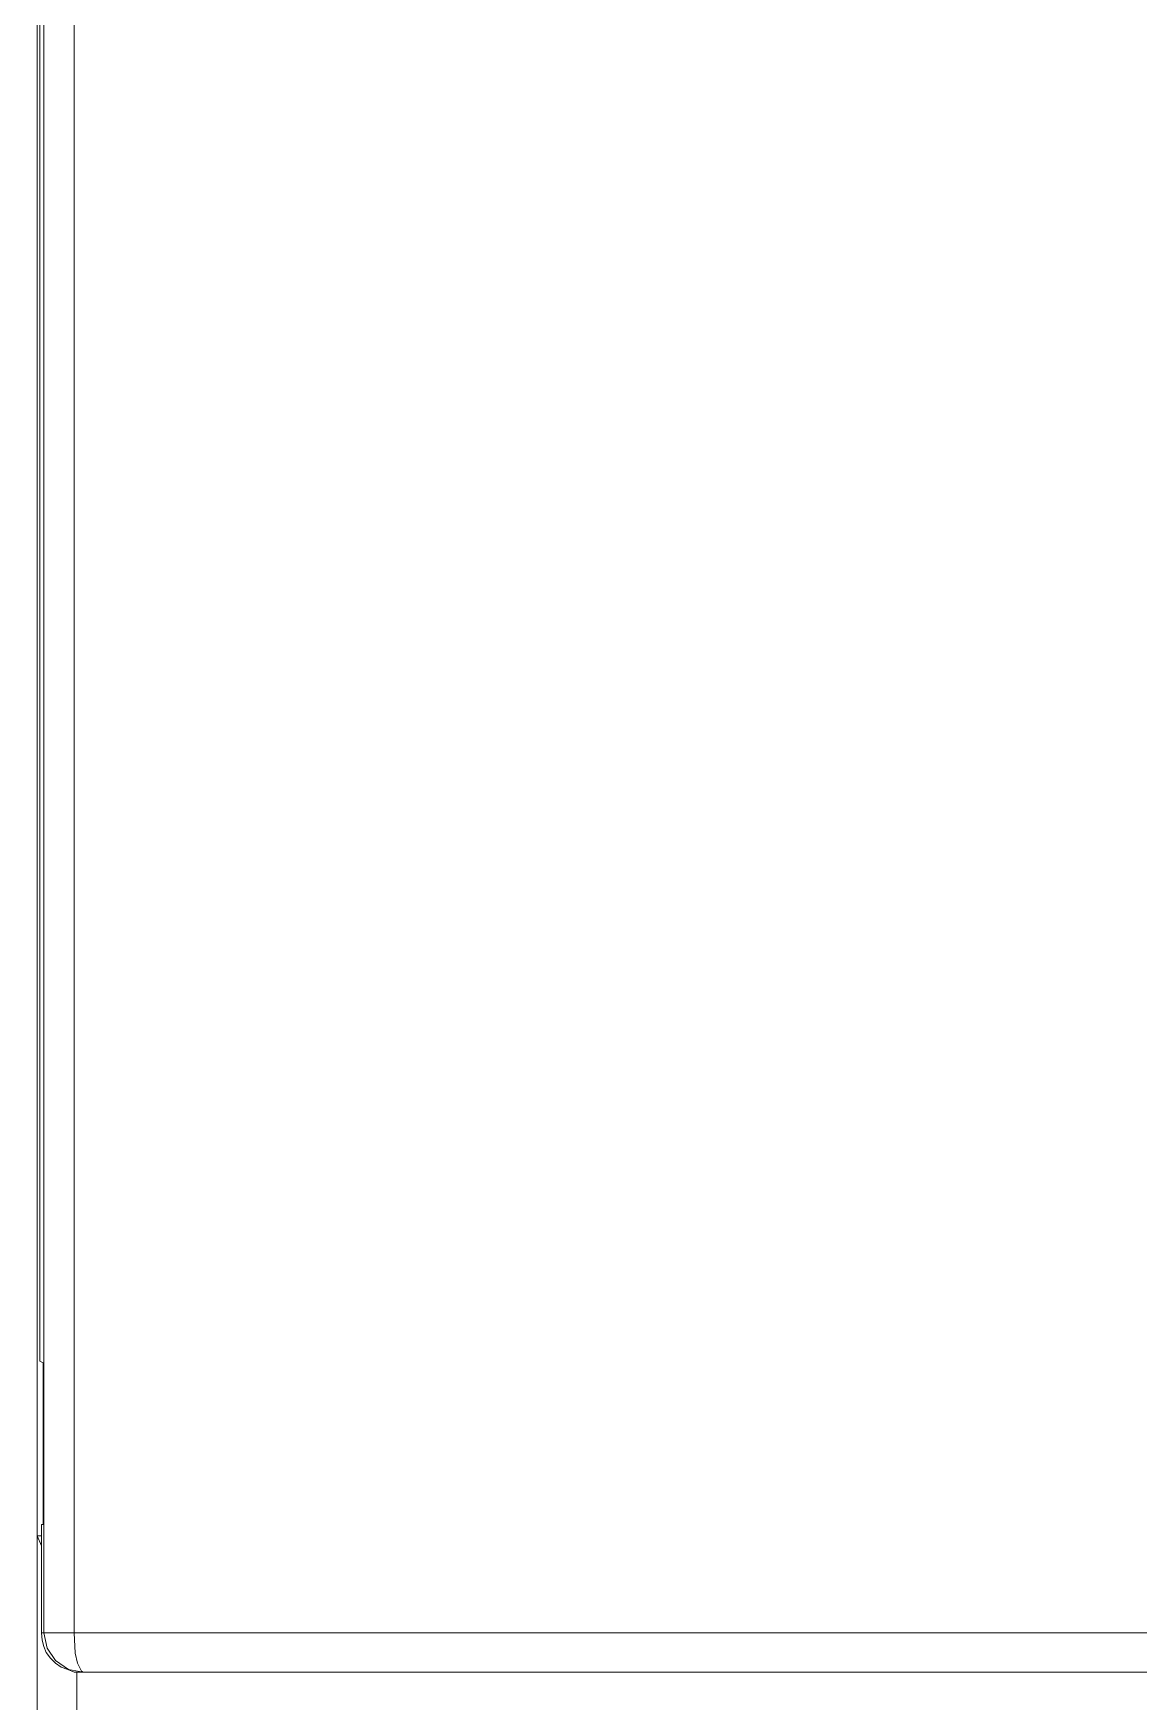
# Model space of a CAD drawing. Header units: millimetres. Extents: x 33157 to 59611, y -29750 to 1750.
# Drawn here: x 53607.2 to 53629.61, y -3171.57 to -3137.73 of the extents above; entities that cross this region are included whole.
import ezdxf

# ---------------------------------------------------------------- set-up
doc = ezdxf.new("R2010")
doc.units = ezdxf.units.MM
doc.layers.get('0').update_dxf_attribs({"lineweight": 18})

msp = doc.modelspace()

# ---------------------------------------------------------------- linework, layer by layer
at = {"lineweight": 9}
for p, q in [((53607.275, -3043.274), (53607.275, -3207.671)), ((53607.325, -3109.469), (53607.325, -3164.662)), ((53607.408, -3109.469), (53607.408, -3170.171)), ((53608.024, -3110.018), (53608.024, -3170.171)), ((53607.392, -3164.695), (53607.392, -3167.974)), ((53607.358, -3167.974), (53607.358, -3170.171)), ((53608.074, -3170.97), (53608.074, -3187.331))]:
    msp.add_line(p, q, dxfattribs=at)
for points in [[(53607.325, -3164.662), (53607.325, -3164.662), (53607.392, -3164.695), (53607.392, -3164.695)], [(53607.392, -3167.974), (53607.392, -3167.974), (53607.358, -3167.974), (53607.358, -3167.974)], [(53607.275, -3168.207), (53607.275, -3168.207), (53607.358, -3168.407), (53607.358, -3168.407)], [(53607.358, -3168.207), (53607.358, -3168.207), (53607.275, -3168.207), (53607.275, -3168.207)], [(53607.358, -3170.171), (53607.358, -3170.171), (53643.406, -3170.171), (53643.406, -3170.171)], [(53608.158, -3170.97), (53608.158, -3170.97), (53642.606, -3170.97), (53642.606, -3170.97)], [(53608.174, -3170.953), (53608.174, -3170.953), (53608.207, -3170.97), (53608.207, -3170.97)]]:
    msp.add_open_spline(points, degree=3, dxfattribs=at)
for points, knots in [([(53607.358, -3170.171), (53607.358, -3170.171), (53607.375, -3170.321), (53607.375, -3170.321), (53607.375, -3170.321), (53607.408, -3170.454), (53607.408, -3170.454), (53607.408, -3170.454), (53607.458, -3170.57), (53607.458, -3170.57), (53607.458, -3170.57), (53607.541, -3170.687), (53607.541, -3170.687), (53607.541, -3170.687), (53607.641, -3170.787), (53607.641, -3170.787), (53607.641, -3170.787), (53607.758, -3170.87), (53607.758, -3170.87), (53607.758, -3170.87), (53607.891, -3170.92), (53607.891, -3170.92), (53607.891, -3170.92), (53608.024, -3170.97), (53608.024, -3170.97), (53608.024, -3170.97), (53608.158, -3170.97), (53608.158, -3170.97)], [0, 0, 0, 0, 141906.11099, 141906.11099, 141906.11099, 283812.22198, 283812.22198, 283812.22198, 425718.332971, 425718.332971, 425718.332971, 567624.443961, 567624.443961, 567624.443961, 709530.554951, 709530.554951, 709530.554951, 851436.665941, 851436.665941, 851436.665941, 993342.776931, 993342.776931, 993342.776931, 1135248.887922, 1135248.887922, 1135248.887922, 1277154.998912, 1277154.998912, 1277154.998912, 1277154.998912]), ([(53607.408, -3170.171), (53607.408, -3170.171), (53607.475, -3170.487), (53607.475, -3170.487), (53607.475, -3170.487), (53607.641, -3170.737), (53607.641, -3170.737), (53607.641, -3170.737), (53607.908, -3170.92), (53607.908, -3170.92), (53607.908, -3170.92), (53608.207, -3170.97), (53608.207, -3170.97)], [0, 0, 0, 0, 152940.13149, 152940.13149, 152940.13149, 305880.26298, 305880.26298, 305880.26298, 458820.39447, 458820.39447, 458820.39447, 611760.52596, 611760.52596, 611760.52596, 611760.52596]), ([(53608.024, -3170.171), (53608.024, -3170.171), (53608.041, -3170.587), (53608.041, -3170.587), (53608.041, -3170.587), (53608.091, -3170.787), (53608.091, -3170.787), (53608.091, -3170.787), (53608.174, -3170.953), (53608.174, -3170.953)], [0, 0, 0, 0, 158915.531128, 158915.531128, 158915.531128, 317831.062256, 317831.062256, 317831.062256, 476746.593383, 476746.593383, 476746.593383, 476746.593383])]:
    msp.add_open_spline(points, degree=3, knots=knots, dxfattribs=at)

doc.saveas('drawing.dxf')
